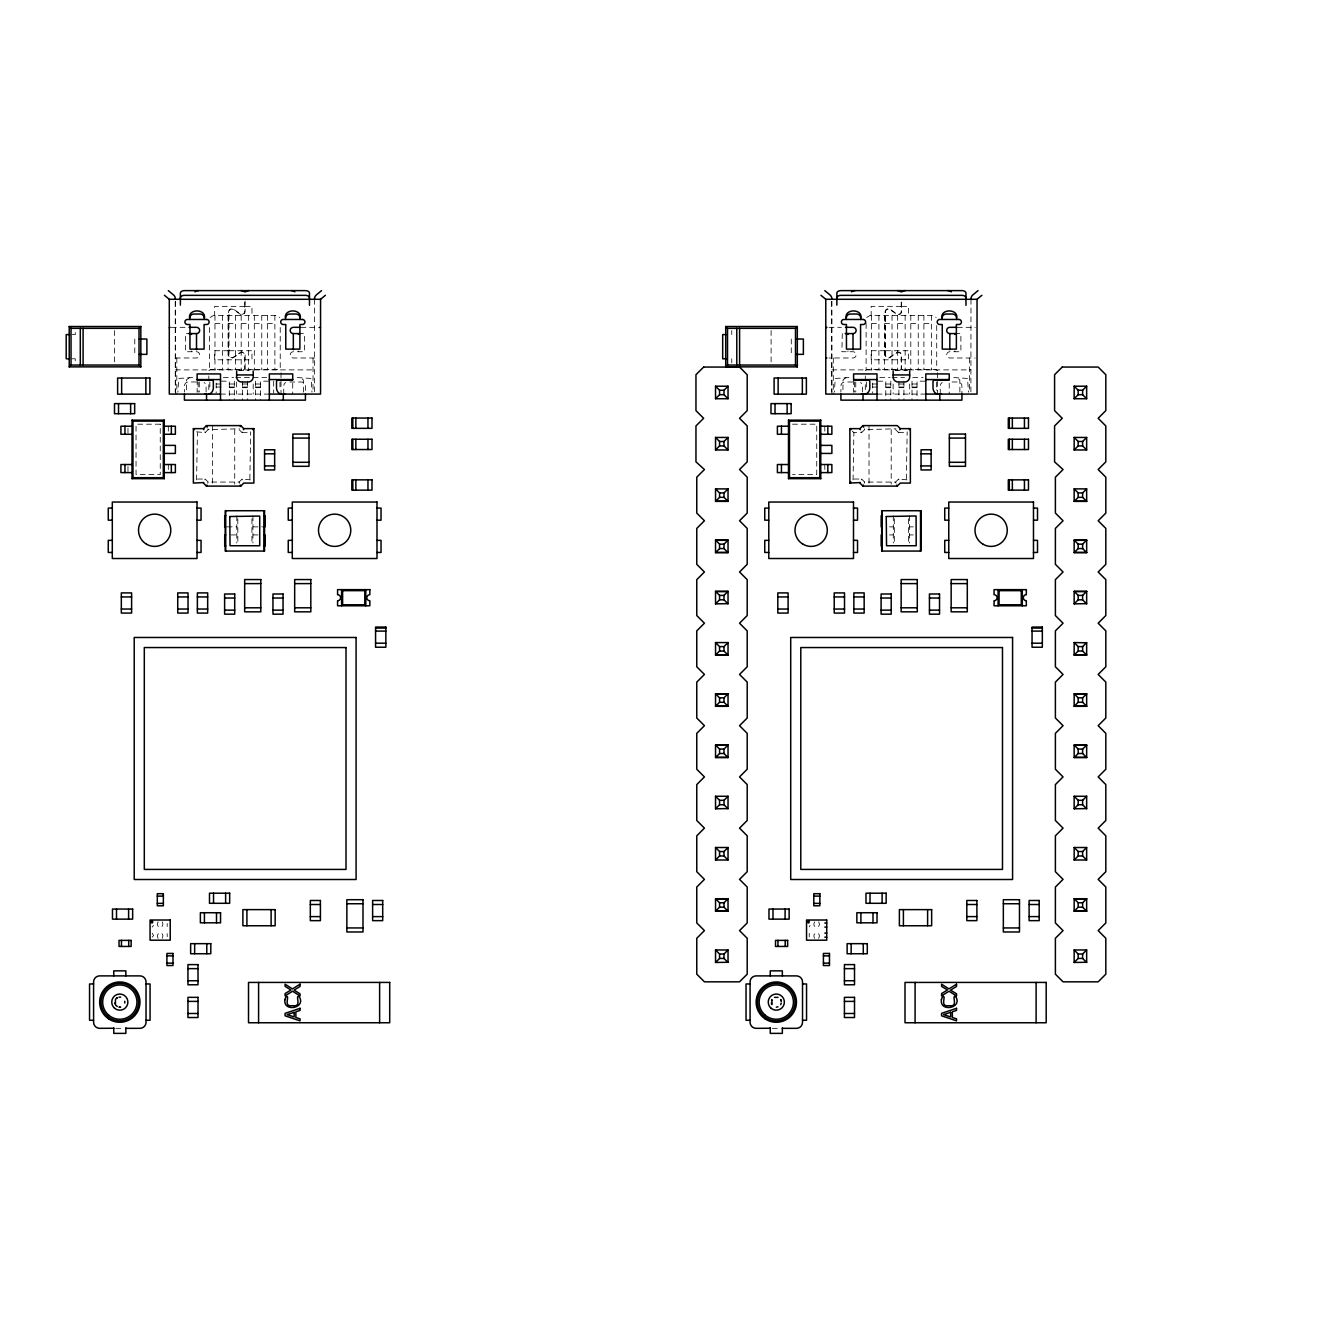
<?xml version="1.0" encoding="UTF-8"?>
<svg xmlns="http://www.w3.org/2000/svg" width="1324" height="1324" viewBox="0 0 1324 1324"><rect width="100%" height="100%" fill="white"/><g stroke="black" fill="none" stroke-linecap="round" stroke-linejoin="round"><path stroke-width="0.75" stroke-dasharray="5 3.75" d="M279.976 381.991L279.993 388.28A6.372 5.23 -90 0 0 280.473 390.481M303.411 392.169L303.312 379.806L300.366 377.555M936.449 381.991L936.465 388.28A6.372 5.23 -90 0 0 936.564 389.041M959.9 392.169L959.801 379.806L956.855 377.555M153.567 925.459L152.161 927.065M810.056 925.459L809.245 926.866M208.878 370.687L210.433 369.495L232.627 369.495M865.366 370.687L866.922 369.495L901.214 369.495L901.214 355.279A2.83 2.83 0 0 0 896.778 352.945L890.125 357.513A3.227 3.227 0 0 1 885.077 354.865L885.077 311.901A3.227 3.227 0 0 1 890.125 309.253L896.778 313.821A2.83 2.83 0 0 0 901.214 311.488L901.214 299.29M204.79 479.884L205.137 479.04L208.149 482.068L239.098 482.068L242.127 479.04L250.683 479.884M207.669 483.26L208.149 482.068M196.581 431.823L205.137 432.65L208.149 429.638L239.445 428.794M239.098 429.638L242.127 432.65L242.474 431.823M861.279 479.884L861.61 479.04L864.638 482.068L895.587 482.068L898.615 479.04L907.172 479.884M864.158 483.26L864.638 482.068M852.308 431.078L853.897 432.65L861.61 432.65L864.638 429.638L895.934 428.794M895.587 429.638L898.615 432.65L898.963 431.823M210.168 317.446L213.66 315.426L276.17 315.426L279.678 317.446M866.657 317.446L870.149 315.426L932.659 315.426L936.167 317.446M167.188 923.523L167.188 926.601M167.188 933.602L167.188 936.697M196.581 479.884L197.408 432.65M249.855 479.04L250.683 431.823M853.053 479.884L853.897 432.65M906.344 479.04L907.172 431.823M809.245 936.945L809.245 933.337M152.161 937.144L153.567 935.555L152.161 933.139M189.531 377.555L186.535 379.806L186.436 392.169M846.019 377.555L843.024 379.806L842.925 392.169M244.725 306.357L214.67 306.357L214.67 315.426M245.122 306.357L251.974 306.357L251.974 315.426M901.214 306.357L871.159 306.357L871.159 315.426M901.611 306.357L908.463 306.357L908.463 315.426M214.968 323.503L222.432 323.503M228.076 323.503L235.54 323.503M241.183 323.503L248.647 323.503M254.307 323.503L261.771 323.503M267.415 323.503L274.879 323.503M871.457 323.503L878.921 323.503M884.564 323.503L892.028 323.503M897.672 323.503L905.136 323.503M910.796 323.503L918.244 323.503M923.904 323.503L931.368 323.503M171.309 327.326L185.244 327.326M300.862 327.326L318.538 327.326M829.023 327.326L841.419 327.326M957.351 327.326L975.275 327.326M191.467 333.582L185.426 333.582L185.426 351.737L196.515 351.737A3.128 3.128 0 0 1 199.643 354.865A3.128 3.128 0 0 1 196.515 357.993L172.037 357.993M298.38 333.582L304.404 333.582L304.404 351.737L293.332 351.737A3.128 3.128 0 0 0 290.204 354.865A3.128 3.128 0 0 0 293.332 357.993L317.81 357.993M842.279 333.582L841.915 351.737L853.004 351.737A3.128 3.128 0 0 1 856.131 354.865A3.128 3.128 0 0 1 853.004 357.993L829.023 357.993M954.852 333.582L960.893 333.582L960.893 351.737L949.821 351.737A3.128 3.128 0 0 0 946.693 354.865A3.128 3.128 0 0 0 949.821 357.993L975.275 357.993M72.257 334.591L75.269 334.591L75.269 330.553M228.589 350.728L214.67 350.728L214.67 359.814L244.725 359.814M228.986 350.728L251.974 350.728L251.974 359.814L245.122 359.814M885.077 350.728L871.159 350.728L871.159 359.814L901.214 359.814M885.475 350.728L908.463 350.728L908.463 359.814L901.611 359.814M72.257 358.787L75.269 358.787L75.269 362.826M234.629 369.495L244.725 369.495L244.725 355.279A2.83 2.83 0 0 0 240.289 352.945L233.636 357.513A3.227 3.227 0 0 1 228.589 354.865L228.589 311.901A3.227 3.227 0 0 1 233.636 309.253L240.289 313.821A2.83 2.83 0 0 0 244.725 311.488L244.725 299.29M253.198 369.495L245.122 369.495L245.122 355.279A3.227 3.227 0 0 0 240.074 352.614L233.405 357.182A2.83 2.83 0 0 1 228.986 354.865L228.986 311.901A2.83 2.83 0 0 1 233.405 309.584L240.074 314.152A3.227 3.227 0 0 0 245.122 311.488L245.122 301.061M255.201 369.495L279.414 369.495L280.969 370.687M175.43 369.892L314.4 369.892M831.919 369.892L906.559 369.892M908.628 369.892L970.889 369.892M238.717 370.488L249.061 370.488M895.206 370.488L907.619 370.488M192.559 377.555L178.757 378.449L177.879 392.169M223.26 377.555L233.57 377.555M235.639 377.555L266.587 377.555M297.288 377.555L311.09 378.449L311.968 392.169M849.032 377.555L835.245 378.449L834.352 392.169M879.748 377.555L890.059 377.555M892.128 377.555L904.507 377.555M912.749 377.555L923.076 377.555M953.776 377.555L967.579 378.449L968.456 392.169M221.224 381.18L229.284 381.18L229.284 400.146M268.623 381.18L260.547 381.18L260.547 400.146M877.713 381.18L885.773 381.18L885.773 400.146M925.112 381.18L917.036 381.18L917.036 400.146M196.233 381.991L188.455 381.991A4.038 4.038 0 0 0 184.417 386.029L184.417 392.07M289.724 381.991L301.392 381.991A4.038 4.038 0 0 1 305.43 386.029L305.43 394.089M852.706 381.991L844.927 381.991A4.038 4.038 0 0 0 840.906 386.029L840.906 392.07M952.055 381.991L957.881 381.991A4.038 4.038 0 0 1 961.919 386.029L961.919 394.089M216.176 384.01L221.224 384.01M229.284 384.01L234.331 384.01M242.408 384.01L247.439 384.01M255.515 384.01L260.547 384.01M872.665 384.01L877.713 384.01M885.773 384.01L890.82 384.01M898.897 384.01L903.928 384.01M912.004 384.01L917.036 384.01M216.176 387.038L221.224 387.038M229.284 387.038L234.331 387.038M242.408 387.038L247.439 387.038M255.515 387.038L260.547 387.038M872.665 387.038L877.713 387.038M885.773 387.038L890.82 387.038M898.897 387.038L903.928 387.038M912.004 387.038L917.036 387.038M229.284 387.684L234.331 387.684M242.408 387.684L247.439 387.684M255.515 387.684L260.547 387.684M885.773 387.684L890.82 387.684M898.897 387.684L903.928 387.684M912.004 387.684L917.036 387.684M220.512 394.089L268.623 394.089M877.001 394.089L925.112 394.089M792.53 424.193L816.743 424.193L816.743 474.621L792.53 474.621M242.127 432.65L249.855 432.65M898.615 432.65L906.344 432.65M197.408 479.04L205.137 479.04M853.897 479.04L861.61 479.04M227.149 526.869L236.814 526.869M252.95 526.869L262.615 526.869M889.43 526.869L893.303 526.869M909.439 526.869L913.295 526.869M231.005 534.929L236.814 534.929M252.95 534.929L258.743 534.929M889.43 534.929L893.303 534.929M909.439 534.929L913.295 534.929M115.784 1028.334L123.844 1028.334M772.273 1028.334L780.332 1028.334M898.615 479.04L898.963 479.884M895.587 482.068L896.083 483.26M864.291 428.794L864.638 429.638M861.279 431.823L861.61 432.65M242.127 479.04L242.474 479.884M239.098 482.068L239.594 483.26M207.802 428.794L208.149 429.638M204.79 431.823L205.137 432.65M937.458 370.687L935.903 369.495L901.611 369.495L901.611 355.279A3.227 3.227 0 0 0 896.563 352.614L889.894 357.182A2.83 2.83 0 0 1 885.475 354.865L885.475 311.901A2.83 2.83 0 0 1 889.894 309.584L896.563 314.152A3.227 3.227 0 0 0 901.611 311.488L901.611 301.061M970.989 299.29L970.889 394.089M969.516 357.993L969.516 392.086M954.852 350.91L954.852 351.737M949.209 383.199L949.209 394.089M940.239 394.089L940.239 386.029A4.038 4.038 0 0 1 942.258 382.537M937.508 372.723L937.508 394.089M936.713 325.522L936.713 369.892M931.368 315.426L931.368 369.892M923.904 315.426L923.904 369.892M918.244 315.426L918.244 369.892M912.004 381.18L912.004 400.146M910.796 315.426L910.796 369.892M909.687 384.01L909.687 394.089M909.439 515.764L909.439 543.006M908.429 518.793L908.429 543.006M905.136 315.426L905.136 369.892M903.928 381.18L903.928 400.146M898.897 381.18L898.897 400.146M897.672 315.426L897.672 369.892M894.312 518.793L894.312 543.006M893.137 384.01L893.137 394.089M893.303 515.764L893.303 543.006M892.028 315.426L892.028 369.892M891.201 429.638L891.201 484.088M890.82 381.18L890.82 400.146M884.564 315.426L884.564 369.892M878.921 315.426L878.921 369.892M872.665 383.033L872.665 393.029M871.457 315.426L871.457 369.892M869.024 425.6L869.024 484.088M866.359 381.991L866.343 388.28A6.372 5.23 90 0 1 866.26 389.041M866.111 323.503L866.111 369.892M865.3 375.95L865.3 394.089M862.586 392.07L862.586 386.029A4.038 4.038 0 0 0 860.567 382.537M855.767 381.991L855.767 392.07M854.609 381.991L854.609 392.07M853.599 379.574L853.599 392.285M847.956 350.91L847.956 351.737M833.309 357.993L833.293 394.089M831.82 301.293L831.919 394.089M831.737 301.359L831.737 392.036M824.802 426.212L824.802 432.269M824.802 464.525L824.802 470.583M818.646 921.868C822.303 928.703 810.967 928.703 814.608 921.868M818.646 938.335C822.303 931.5 810.967 931.5 814.608 938.335M791.272 339.027L791.272 354.352M771.098 330.553L771.098 362.826M731.758 330.553L731.758 334.591M731.758 358.787L731.758 362.826M314.516 299.29L314.4 394.089M313.027 357.993L313.027 392.086M298.38 350.91L298.38 351.737M292.72 383.199L292.72 394.089M283.75 394.089L283.75 386.029A4.038 4.038 0 0 1 285.769 382.537M281.019 372.723L281.019 394.089M280.225 327.541L280.225 369.892M274.879 315.426L274.879 369.892M273.671 381.18L273.671 393.029M267.415 315.426L267.415 369.892M261.771 315.426L261.771 369.892M255.515 381.18L255.515 400.146M254.307 315.426L254.307 369.892M253.198 384.01L253.198 394.089M252.95 515.764L252.95 543.006M251.941 518.793L251.941 543.006M248.647 315.426L248.647 369.892M247.439 381.18L247.439 400.146M242.408 381.18L242.408 400.146M241.183 315.426L241.183 369.892M237.823 518.793L237.823 543.006M236.648 381.991L236.648 394.089M236.814 515.764L236.814 543.006M235.54 315.426L235.54 369.892M234.729 429.638L234.729 484.088M234.331 381.18L234.331 400.146M228.076 315.426L228.076 369.892M222.432 315.426L222.432 369.892M216.176 383.033L216.176 393.029M214.968 315.426L214.968 369.892M212.535 425.6L212.535 484.088M209.871 381.991L209.854 388.28A6.372 5.23 90 0 1 209.374 390.481M209.622 327.541L209.622 369.892M208.811 375.95L208.811 394.089M206.097 392.07L206.097 386.029A4.038 4.038 0 0 0 204.078 382.537M199.279 381.991L199.279 392.07M198.12 381.991L198.12 392.07M197.127 379.574L197.127 392.285M191.467 350.91L191.467 351.737M176.82 357.993L176.82 394.089M175.331 301.293L175.43 394.089M175.248 301.359L175.248 392.036M168.314 426.212L168.314 432.269M168.314 464.525L168.314 470.583M162.157 921.868C165.798 928.72 154.511 928.687 158.135 921.868M162.157 938.335C165.798 931.5 154.511 931.517 158.135 938.335M134.783 339.027L134.783 354.352M127.981 428.231L127.981 434.272M127.981 466.544L127.981 472.602M114.609 330.553L114.609 362.826M936.962 390.481A6.372 5.23 -90 0 1 936.73 389.769M160.254 424.193L136.041 424.193L136.041 474.621L160.254 474.621L160.254 424.193"/><path stroke-width="1.5" d="M121.328 609.04L121.328 592.904L131.606 592.904L131.606 613.078L121.328 613.078L121.328 609.04L131.606 609.04M177.73 609.04L177.73 592.904L188.025 592.904L188.025 613.078L177.73 613.078L177.73 609.04L188.025 609.04M180.378 298.694L180.378 305.149M197.375 609.04L197.375 592.904L207.669 592.904L207.669 596.942L207.669 613.078L197.375 613.078L197.375 609.04L207.669 609.04M777.817 609.04L777.817 592.904L788.094 592.904L788.094 596.942L788.094 613.078L777.817 613.078L777.817 609.04L788.094 609.04M834.219 609.04L834.219 592.904L844.513 592.904L844.513 596.942L844.513 613.078L834.219 613.078L834.219 609.04L844.513 609.04M836.867 298.694L836.867 305.149M853.864 609.04L853.864 592.904L864.158 592.904L864.158 596.942L864.158 613.078L853.864 613.078L853.864 609.04L864.158 609.04M125.863 1027.821L125.863 1033.382L113.765 1033.382L113.765 1027.722M782.352 1027.821L782.352 1033.382L770.254 1033.382L770.254 1027.722M169.29 327.756L170.134 327.326M825.779 327.756L826.921 327.326M124.77 1002.996L124.77 1001.242M771.561 1000.381L771.925 999.587L771.925 1004.635M781.259 1002.996L780.663 1004.635M203.466 483.078L206.478 486.107L240.769 486.107L243.798 483.078L253.877 483.078L253.877 428.628L243.798 428.628L240.769 425.6L206.478 425.6L203.466 428.628L193.37 428.628L193.37 483.078L203.681 482.548M206.478 486.107L206.908 485.064M240.339 426.642L240.769 425.6M243.368 429.671L243.798 428.628M859.938 483.078L862.967 486.107L897.258 486.107L900.287 483.078L910.366 483.078L910.366 428.628L900.287 428.628L897.258 425.6L862.967 425.6L859.938 428.628L849.859 428.628L849.859 483.078L860.17 482.548M862.967 486.107L863.397 485.064M899.857 429.671L900.287 428.628M115.436 999.587L115.436 1004.635M69.229 366.864L71.033 365.043L139.02 365.043L140.824 366.864L140.824 326.515L69.229 326.515L69.229 366.864L140.824 366.864M69.229 326.515L71.033 328.335L139.02 328.335L140.824 326.515M164.275 478.659L163.315 477.683L163.315 421.131L164.275 420.155L132.019 420.155L132.019 478.659L164.275 478.659L164.275 420.155M132.019 478.659L132.979 477.683L132.979 421.131L132.019 420.155M252.834 429.671L253.877 428.628M342.618 604.77L341.609 605.78L341.609 589.643L342.618 590.653L364.795 590.653L365.805 589.643L365.805 605.78L364.795 604.77L342.618 604.77L342.618 590.653M725.717 366.864L727.521 365.043L795.509 365.043L797.313 366.864L797.313 326.515L725.717 326.515L725.717 366.864L797.313 366.864M715.539 398.723L719.561 394.684L719.561 390.249L715.539 386.211L715.539 398.723L728.034 398.723L728.034 386.211L715.539 386.211M719.561 390.249L723.996 390.249L728.034 386.211M115.949 998.875L117.29 997.75L116.562 998.246M725.717 326.515L727.521 328.335L795.509 328.335L797.313 326.515M715.539 449.961L719.561 445.923L719.561 441.488L715.539 437.45L715.539 449.961L728.034 449.961L728.034 437.45L715.539 437.45M719.561 441.488L723.996 441.488L728.034 437.45M715.539 501.382L719.561 497.361L719.561 492.925L715.539 488.887L715.539 501.382L728.034 501.382L728.034 488.887L715.539 488.887M719.561 492.925L723.996 492.925L728.034 488.887M820.764 478.659L819.804 477.683L819.804 421.131L820.764 420.155L788.492 420.155L788.492 478.659L820.764 478.659L820.764 420.155M788.492 478.659L789.468 477.683L789.468 421.131L788.492 420.155M715.539 552.621L719.561 548.583L719.561 544.147L715.539 540.109L715.539 552.621L728.034 552.621L728.034 540.109L715.539 540.109M719.561 544.147L723.996 544.147L728.034 540.109M715.539 603.86L719.561 599.822L719.561 595.386L715.539 591.348L715.539 603.86L728.034 603.645M723.996 595.386L728.034 591.348L728.034 603.86L723.996 599.822L723.996 595.386L719.561 595.386M849.859 483.078L850.902 482.035M909.323 429.671L910.366 428.628M715.539 655.082L719.561 651.044L719.561 646.608L715.539 642.57L715.539 655.082L728.034 655.082L728.034 642.57L715.539 642.57M719.561 646.608L723.996 646.608L728.034 642.57M715.539 706.321L719.561 702.283L719.561 697.847L715.539 693.809L715.539 706.321L728.034 706.321L728.034 693.809L715.539 693.809M719.561 697.847L723.996 697.847L728.034 693.809M715.539 757.543L719.561 753.505L719.561 749.07L715.539 745.048L715.539 757.543L728.034 757.543L728.034 745.048L715.539 745.048M719.561 749.07L723.996 749.07L728.034 745.048M1074.161 398.723L1078.183 394.684L1078.183 390.249L1074.161 386.211L1074.161 398.723L1086.656 398.723L1086.656 386.211L1074.161 386.211M1078.183 390.249L1082.618 390.249L1086.656 386.211M1074.161 449.961L1078.183 445.923L1078.183 441.488L1074.161 437.45L1074.161 449.961L1086.656 449.961L1086.656 437.45L1074.161 437.45M1078.183 441.488L1082.618 441.488L1086.656 437.45M715.539 808.782L719.561 804.744L719.561 800.308L715.539 796.27L715.539 808.782L728.034 808.583M723.996 800.308L728.034 796.27L728.034 808.782L723.996 804.744L723.996 800.308L719.561 800.308M715.539 860.004L719.561 855.983L719.561 851.531L715.539 847.509L715.539 860.004L728.034 860.004L728.034 847.509L715.539 847.509M719.561 851.531L723.996 851.531L728.034 847.509M1074.161 501.382L1078.183 497.361L1078.183 492.925L1074.161 488.887L1074.161 501.382L1086.656 501.382L1086.656 488.887L1074.161 488.887M1078.183 492.925L1082.618 492.925L1086.656 488.887M999.09 604.77L998.081 605.78L998.081 589.643L999.09 590.653L1021.284 590.653L1022.294 589.643L1022.294 605.78L1021.284 604.77L999.09 604.77L999.09 590.653M715.539 911.243L719.561 907.205L719.561 902.769L715.539 898.731L715.539 911.243L728.034 911.243L728.034 898.731L715.539 898.731M719.561 902.769L723.996 902.769L728.034 898.731M1074.161 552.621L1078.183 548.583L1078.183 544.147L1074.161 540.109L1074.161 552.621L1086.656 552.621L1086.656 540.109L1074.161 540.109M1078.183 544.147L1082.618 544.147L1086.656 540.109M715.539 962.465L719.561 958.444L719.561 954.008L715.539 949.97L715.539 962.465L728.034 962.267M723.996 954.008L728.034 949.97L728.034 962.465L723.996 958.444L723.996 954.008L719.561 954.008M1074.161 603.86L1078.183 599.822L1078.183 595.386L1074.161 591.348L1074.161 603.86L1086.656 603.645M1082.618 595.386L1086.656 591.348L1086.656 603.86L1082.618 599.822L1082.618 595.386L1078.183 595.386M1074.161 655.082L1078.183 651.044L1078.183 646.608L1074.161 642.57L1074.161 655.082L1086.656 655.082L1086.656 642.57L1082.618 646.608L1078.183 646.608M1074.161 706.321L1078.183 702.283L1078.183 697.847L1074.161 693.809L1074.161 706.321L1086.656 706.321L1086.656 693.809L1074.161 693.809M1078.183 697.847L1082.618 697.847L1086.656 693.809M1074.161 757.543L1078.183 753.505L1078.183 749.07L1074.161 745.048L1074.161 757.543L1086.656 757.543L1086.656 745.048L1074.161 745.048M1078.183 749.07L1082.618 749.07L1086.656 745.048M1074.161 808.782L1078.183 804.744L1078.183 800.308L1074.161 796.27L1074.161 808.782L1086.656 808.583M1082.618 800.308L1086.656 796.27L1086.656 808.782L1082.618 804.744L1082.618 800.308L1078.183 800.308M1074.161 860.004L1078.183 855.983L1078.183 851.531L1074.161 847.509L1074.161 860.004L1086.656 860.004L1086.656 847.509L1074.161 847.509M1078.183 851.531L1082.618 851.531L1086.656 847.509M1074.161 911.243L1078.183 907.205L1078.183 902.769L1074.161 898.731L1074.161 911.243L1086.656 911.243L1086.656 898.731L1074.161 898.731M1078.183 902.769L1082.618 902.769L1086.656 898.731M1074.161 962.465L1078.183 958.444L1078.183 954.008L1074.161 949.97L1074.161 962.465L1086.656 962.267M1082.618 954.008L1086.656 949.97L1086.656 962.465L1082.618 958.444L1082.618 954.008L1078.183 954.008M321.533 290.618L316.618 294.706A5.147 5.147 0 0 0 314.516 299.29M164.441 295.285L169.29 299.29L320.557 299.29L325.406 295.285M978.022 290.618L973.107 294.706A5.147 5.147 0 0 0 970.989 299.29M820.93 295.285L825.779 299.29L977.046 299.29L981.895 295.285M774.573 997.369L778.016 997.369M778.016 1006.852L776.294 1007.167M118.928 997.138L120.683 997.138M119.805 1007.167L118.928 1007.084L120.683 1007.084M188.984 327.326L196.515 327.326A3.128 3.128 0 0 1 199.643 330.454A3.128 3.128 0 0 1 196.515 333.582L196.515 349.718M300.167 327.326L293.332 327.326A3.128 3.128 0 0 0 290.204 330.454A3.128 3.128 0 0 0 293.332 333.582L293.332 349.718M319.713 327.326L320.557 327.756M845.473 327.326L853.004 327.326A3.128 3.128 0 0 1 856.131 330.454A3.128 3.128 0 0 1 853.004 333.582L853.004 349.718M956.656 327.326L949.821 327.326A3.128 3.128 0 0 0 946.693 330.454A3.128 3.128 0 0 0 949.821 333.582L949.821 349.718M188.67 333.582L196.515 333.582M293.332 333.582L300.085 333.582M845.159 333.582L853.004 333.582M949.821 333.582L956.573 333.582M69.543 334.591L66.2 334.591L66.2 358.787L69.543 358.787M726.148 334.591L722.689 334.591L722.689 358.787L726.148 358.787M139.301 339.027L146.881 339.027L146.881 354.352L139.318 354.352M795.79 339.027L803.37 339.027L803.37 354.352L795.807 354.352M826.921 357.993L825.862 357.91M236.648 374.94L253.198 374.94M893.137 374.94L909.687 374.94M197.127 379.574L220.512 379.574M269.335 379.574L292.72 379.574M853.599 379.574L877.001 379.574M925.824 379.574L949.209 379.574M220.512 394.089L169.29 394.089L169.29 299.29M269.335 394.089L320.557 394.089L320.557 299.29M877.001 394.089L825.779 394.089L825.779 299.29M925.824 394.089L977.046 394.089L977.046 299.29M719.561 394.684L723.996 394.684L728.034 398.723M1078.183 394.684L1082.618 394.684L1086.656 398.723M132.979 421.131L163.315 421.131M789.468 421.131L819.804 421.131M132.019 426.212L120.914 426.212L120.914 434.272L132.019 434.272M164.275 426.212L175.38 426.212L175.38 434.272L164.275 434.272M788.492 426.212L777.403 426.212L777.403 434.272L788.492 434.272M820.764 426.212L831.869 426.212L831.869 434.272L820.764 434.272M292.869 438.078L309.005 438.078M949.358 438.078L965.494 438.078M164.275 445.377L175.38 445.377L175.38 453.437L164.275 453.437M820.764 445.377L831.869 445.377L831.869 453.437L820.764 453.437M719.561 445.923L723.996 445.923L728.034 449.961M1078.183 445.923L1082.618 445.923L1086.656 449.961M264.568 453.818L274.647 453.818M921.057 453.818L931.136 453.818M292.869 462.291L309.005 462.291M949.358 462.291L965.494 462.291M132.019 464.525L120.914 464.525L120.914 472.602L132.019 472.602M164.275 464.525L175.38 464.525L175.38 472.602L164.275 472.602M788.492 464.525L777.403 464.525L777.403 472.602L788.492 472.602M820.764 464.525L831.869 464.525L831.869 472.602L820.764 472.602M264.568 465.916L274.647 465.916M921.057 465.916L931.136 465.916M132.979 477.683L163.315 477.683M789.468 477.683L819.804 477.683M719.561 497.361L723.996 497.361L728.034 501.382M1078.183 497.361L1082.618 497.361L1086.656 501.382M715.936 501.184L728.034 501.184M1074.558 501.184L1086.656 501.184M112.308 508.085L108.27 508.085L108.27 520.183L112.308 520.183M197.011 508.085L201.049 508.085L201.049 520.183L197.011 520.183M292.29 508.085L288.251 508.085L288.251 520.183L292.29 520.183M376.992 508.085L381.031 508.085L381.031 520.183L376.992 520.183M768.781 508.085L764.759 508.085L764.759 520.183L768.781 520.183M853.5 508.085L857.538 508.085L857.538 520.183L853.5 520.183M948.762 508.085L944.74 508.085L944.74 520.183L948.762 520.183M1033.481 508.085L1037.519 508.085L1037.519 520.183L1033.481 520.183M225.725 515.764L224.716 515.764L224.716 526.869L225.725 526.869M264.171 515.764L265.048 515.764L265.048 526.869L264.171 526.869M882.198 515.764L881.205 515.764L881.205 526.869L882.198 526.869M920.792 515.764L920.792 526.869M225.725 534.929L224.716 534.929L224.716 546.018L225.725 546.018M264.171 534.929L265.048 534.929L265.048 546.018L264.171 546.018M882.198 534.929L881.205 534.929L881.205 546.018L882.198 546.018M920.792 534.929L920.792 546.018M112.308 540.357L108.27 540.357L108.27 552.456L112.308 552.456M197.011 540.357L201.049 540.357L201.049 552.456L197.011 552.456M292.29 540.357L288.251 540.357L288.251 552.456L292.29 552.456M376.992 540.357L381.031 540.357L381.031 552.456L376.992 552.456M715.936 540.324L728.034 540.324M768.781 540.357L764.759 540.357L764.759 552.456L768.781 552.456M853.5 540.357L857.538 540.357L857.538 552.456L853.5 552.456M948.762 540.357L944.74 540.357L944.74 552.456L948.762 552.456M1033.481 540.357L1037.519 540.357L1037.519 552.456L1033.481 552.456M1074.558 540.324L1086.656 540.324M719.561 548.583L723.996 548.583L728.034 552.621M1078.183 548.583L1082.618 548.583L1086.656 552.621M715.936 552.422L728.034 552.422M1074.558 552.422L1086.656 552.422M244.659 583.603L260.795 583.603M294.673 583.603L310.809 583.603M901.148 583.603L917.284 583.603M951.162 583.603L967.298 583.603M715.539 591.348L728.034 591.348M1074.161 591.348L1086.656 591.348M715.936 591.547L728.034 591.547M1074.558 591.547L1086.656 591.547M121.328 596.942L131.606 596.942M177.73 596.942L188.025 596.942M197.375 596.942L207.669 596.942M777.817 596.942L788.094 596.942M834.219 596.942L844.513 596.942M853.864 596.942L864.158 596.942M224.617 598.034L234.712 598.034M272.959 598.034L283.038 598.034M881.105 598.034L891.201 598.034M929.448 598.034L939.527 598.034M719.561 599.822L723.996 599.822M1078.183 599.822L1082.618 599.822M244.659 607.799L260.795 607.799M294.673 607.799L310.809 607.799M901.148 607.799L917.284 607.799M951.162 607.799L967.298 607.799M224.617 610.132L234.712 610.132M272.959 610.132L283.038 610.132M881.105 610.132L891.201 610.132M929.448 610.132L939.527 610.132M375.569 628.072L385.847 628.072M1032.058 628.072L1042.336 628.072M375.569 631.101L385.847 631.101M1032.058 631.101L1042.336 631.101M1074.161 642.57L1086.656 642.785M375.569 643.199L385.847 643.199M1032.058 643.199L1042.336 643.199M719.561 651.044L723.996 651.044L728.034 655.082M1078.183 651.044L1082.618 651.044L1086.656 655.082M715.936 654.884L728.034 654.884M1074.558 654.884L1086.656 654.884M715.936 694.008L728.034 694.008M1074.558 694.008L1086.656 694.008M719.561 702.283L723.996 702.283L728.034 706.321M1078.183 702.283L1082.618 702.283L1086.656 706.321M715.936 706.106L728.034 706.106M1074.558 706.106L1086.656 706.106M715.936 745.247L728.034 745.247M1074.558 745.247L1086.656 745.247M719.561 753.505L723.996 753.505L728.034 757.543M1078.183 753.505L1082.618 753.505L1086.656 757.543M715.936 757.345L728.034 757.345M1074.558 757.345L1086.656 757.345M715.539 796.27L728.034 796.27M1074.161 796.27L1086.656 796.27M719.561 804.744L723.996 804.744M1078.183 804.744L1082.618 804.744M719.561 855.983L723.996 855.983L728.034 860.004M1078.183 855.983L1082.618 855.983L1086.656 860.004M157.308 896.116L163.365 896.116M813.797 896.116L819.854 896.116M715.936 898.93L728.034 898.93M1074.558 898.93L1086.656 898.93M157.308 903.382L163.365 903.382M813.797 903.382L819.854 903.382M346.855 903.746L362.991 903.746M1003.344 903.746L1019.48 903.746M310.329 904.507L320.408 904.507M372.623 904.507L382.702 904.507M966.818 904.507L976.897 904.507M1029.112 904.507L1039.191 904.507M719.561 907.205L723.996 907.205L728.034 911.243M1078.183 907.205L1082.618 907.205L1086.656 911.243M715.936 911.044L728.034 911.044M1074.558 911.044L1086.656 911.044M310.329 916.605L320.408 916.605M372.623 916.605L382.702 916.605M966.818 916.605L976.897 916.605M1029.112 916.605L1039.191 916.605M824.819 923.043L826.722 923.043M824.819 927.081L826.722 927.081M346.855 927.942L362.991 927.942M1003.344 927.942L1019.48 927.942M824.819 933.122L826.722 933.122M824.819 937.16L826.722 937.16M715.539 949.97L728.034 949.97M1074.161 949.97L1086.656 949.97M166.923 955.862L172.981 955.862M823.412 955.862L829.469 955.862M719.561 958.444L723.996 958.444M1078.183 958.444L1082.618 958.444M166.923 963.127L172.981 963.127M823.412 963.127L829.469 963.127M187.942 968.638L198.021 968.638M844.414 968.638L854.51 968.638M187.942 980.736L198.021 980.736M844.414 980.736L854.51 980.736M93.59 983.964L89.552 983.964L89.552 1020.274L93.59 1020.274M146.037 983.964L150.059 983.964L150.059 1020.258L146.037 1020.258M750.079 983.964L746.041 983.964L746.041 1020.274L750.079 1020.274M802.526 983.964L806.548 983.964L806.548 1020.258L802.526 1020.258M187.942 1001.391L198.021 1001.391M844.414 1001.391L854.51 1001.391M187.942 1013.489L198.021 1013.489M844.414 1013.489L854.51 1013.489M125.863 1028.334L139.98 1028.334A6.057 6.057 0 0 0 146.037 1022.277L146.037 981.945A6.057 6.057 0 0 0 139.98 975.887L99.631 975.887A6.057 6.057 0 0 0 93.59 981.945L93.59 1022.294A6.057 6.057 0 0 0 99.648 1028.334L113.765 1028.251M782.352 1028.334L796.469 1028.334A6.057 6.057 0 0 0 802.526 1022.277L802.526 981.945A6.057 6.057 0 0 0 796.469 975.887L756.12 975.887A6.057 6.057 0 0 0 750.079 981.945L750.079 1022.294A6.057 6.057 0 0 0 756.136 1028.334L770.254 1028.251M117.29 1006.488L115.949 1005.363M824.802 290.618L829.701 294.706A5.147 5.147 0 0 1 831.82 299.29M168.314 290.618L173.229 294.706A5.147 5.147 0 0 1 175.331 299.29M849.859 428.628L850.902 429.671M193.37 428.628L194.413 429.671M896.828 485.064L897.258 486.107M862.967 425.6L863.612 427.139M859.938 428.628L860.385 429.671M240.339 485.064L240.769 486.107M206.478 425.6L207.123 427.139M203.466 428.628L203.896 429.671M771.329 1002.996L771.561 1003.84M114.84 1002.996L115.072 1003.84M1082.618 390.249L1082.618 394.684M1082.618 441.488L1082.618 445.923M1082.618 492.925L1082.618 497.361M1082.618 544.147L1082.618 548.583M1082.618 646.608L1082.618 651.044M1082.618 697.847L1082.618 702.283M1082.618 749.07L1082.618 753.505M1082.618 851.531L1082.618 855.983M1082.618 902.769L1082.618 907.205M1036.113 982.425L1036.113 1022.757M1024.445 418.053L1024.445 428.347M1024.445 439.254L1024.445 449.531M1024.445 479.851L1024.445 490.128M1021.284 590.653L1021.284 604.77M1012.347 418.053L1012.347 428.347M1012.347 439.254L1012.347 449.531M1012.347 479.851L1012.347 490.128M1009.318 418.053L1009.318 428.347M1009.318 439.254L1009.318 449.531M1009.318 479.851L1009.318 490.128M965.957 305.348L965.957 293.134A4.038 2.516 0 0 0 961.919 290.618L840.906 290.618A4.038 2.516 0 0 0 836.867 293.134L836.867 299.29M961.919 394.089L961.919 400.146L840.906 400.146L840.906 394.089M956.375 319.465C960.297 308.095 938.319 308.095 942.258 319.465M954.852 333.582L954.852 334.426M939.792 394.089L939.792 400.146M927.611 909.621L927.611 925.757M925.824 400.146L925.824 373.931L949.209 373.931L949.209 379.971L934.645 379.971A2.019 1.655 90 0 0 932.99 381.991L933.006 388.28A6.372 5.23 90 0 0 937.938 394.089M920.528 510.733L920.528 551.065M915.083 982.425L915.083 1022.757M909.687 370.902L909.687 376.943A5.048 5.048 0 0 1 904.64 381.991L898.185 381.991A5.048 5.048 0 0 1 893.137 376.943L893.137 370.902M903.398 909.621L903.398 925.757M882.198 510.733L882.198 551.065M882.115 893.204L882.115 903.299M877.001 400.146L877.001 373.931L853.599 373.931L853.599 379.971L868.18 379.971A2.019 1.655 -90 0 1 869.835 381.991L869.818 388.28A6.372 5.23 90 0 1 864.87 394.089M872.996 912.732L872.996 922.811M870.017 893.204L870.017 903.299M863.033 394.089L863.033 400.146M863.265 943.664L863.265 953.743M860.898 912.732L860.898 922.811M860.567 319.465C864.489 308.095 842.527 308.095 846.45 319.465M851.15 943.664L851.15 953.743M847.956 333.582L847.956 334.426M827.831 426.212L827.831 434.272M827.831 464.525L827.831 472.602M802.344 378.019L802.344 394.155M795.509 328.335L795.509 365.043M787.118 403.605L787.118 413.7M785.198 940.388L785.198 946.445M785.099 909.058L785.099 919.137M782.352 975.887L782.352 970.856L770.237 970.856L770.254 975.887M781.441 426.212L781.441 434.272M781.441 464.525L781.441 472.602M778.131 378.019L778.131 394.155M777.949 940.388L777.949 946.445M775.02 403.605L775.02 413.7M773.001 909.058L773.001 919.137M739.586 328.335L739.586 365.043M736.789 328.335L736.789 365.043M727.521 328.335L727.521 365.043M723.996 390.249L723.996 394.684M723.996 441.488L723.996 445.923M723.996 492.925L723.996 497.361M723.996 544.147L723.996 548.583M723.996 646.608L723.996 651.044M723.996 697.847L723.996 702.283M723.996 749.07L723.996 753.505M723.996 851.531L723.996 855.983M723.996 902.769L723.996 907.205M379.624 982.425L379.624 1022.757M367.956 418.053L367.956 428.347M367.956 439.254L367.956 449.531M367.956 479.851L367.956 490.128M364.795 590.653L364.795 604.77M355.858 418.053L355.858 428.347M355.858 439.254L355.858 449.531M355.858 479.851L355.858 490.128M352.829 418.053L352.829 428.347M352.829 439.254L352.829 449.531M352.829 479.851L352.829 490.128M309.468 305.348L309.468 293.134A4.038 2.516 0 0 0 305.43 290.618L184.417 290.618A4.038 2.516 0 0 0 180.378 293.134L180.378 299.29M305.43 394.089L305.43 400.146L184.417 400.146L184.417 394.089M299.886 319.465C303.808 308.095 281.847 308.095 285.769 319.465M298.38 333.582L298.38 334.426M283.303 394.089L283.303 400.146M271.122 909.621L271.122 925.757M269.335 400.146L269.335 373.931L292.72 373.931L292.72 379.971L278.156 379.971A2.019 1.655 90 0 0 276.501 381.991L276.517 388.28A6.372 5.23 90 0 0 281.449 394.089M264.039 510.733L264.039 551.065M258.594 982.425L258.594 1022.757M253.198 370.902L253.198 376.943A5.048 5.048 0 0 1 248.151 381.991L241.696 381.991A5.048 5.048 0 0 1 236.648 376.943L236.648 370.902M246.909 909.621L246.909 925.757M225.725 510.733L225.725 551.065M225.626 893.204L225.626 903.299M220.512 400.146L220.512 373.931L197.127 373.931L197.127 379.971L211.691 379.971A2.019 1.655 -90 0 1 213.346 381.991L213.33 388.28A6.372 5.23 90 0 1 208.398 394.089M216.507 912.732L216.507 922.811M213.528 893.204L213.528 903.299M206.544 394.089L206.544 400.146M206.776 943.664L206.776 953.743M204.409 912.732L204.409 922.811M204.078 319.465C208 308.095 186.039 308.095 189.961 319.465M194.661 943.664L194.661 953.743M191.467 333.582L191.467 334.426M171.342 426.212L171.342 434.272M171.342 464.525L171.342 472.602M145.855 378.019L145.855 394.155M139.02 328.335L139.02 365.043M130.629 403.605L130.629 413.7M128.709 940.388L128.709 946.445M128.61 909.058L128.61 919.137M125.863 975.887L125.863 970.856L113.765 970.856L113.765 975.887M124.953 426.212L124.953 434.272M124.953 464.525L124.953 472.602M121.642 378.019L121.642 394.155M121.46 940.388L121.46 946.445M118.531 403.605L118.531 413.7M116.512 909.058L116.512 919.137M83.098 328.335L83.098 365.043M80.301 328.335L80.301 365.043M71.033 328.335L71.033 365.043M309.468 297.867A4.038 2.516 0 0 0 305.43 295.351L184.417 295.351A4.038 2.516 0 0 0 180.378 297.867M204.078 317.512A4.038 3.492 0 0 0 200.04 314.02L193.999 314.02A4.038 3.492 0 0 0 189.961 317.512M206.147 393.84A6.372 5.23 90 0 1 204.922 394.089M240.885 290.618A4.038 2.516 0 0 1 244.377 291.876M195.042 291.876A4.038 2.516 0 0 1 198.534 290.618M284.925 394.089A6.372 5.23 -90 0 1 283.7 393.84M245.47 291.876A4.038 2.516 0 0 1 248.962 290.618M291.313 290.618A4.038 2.516 0 0 1 294.805 291.876M299.886 317.512A4.038 3.492 0 0 0 295.848 314.02L289.807 314.02A4.038 3.492 0 0 0 285.769 317.512M965.957 297.867A4.038 2.516 0 0 0 961.919 295.351L840.906 295.351A4.038 2.516 0 0 0 836.867 297.867M860.567 317.512A4.038 3.492 0 0 0 856.529 314.02L850.488 314.02A4.038 3.492 0 0 0 846.45 317.512M862.636 393.84A6.372 5.23 90 0 1 861.411 394.089M897.374 290.618A4.038 2.516 0 0 1 900.866 291.876M851.531 291.876A4.038 2.516 0 0 1 855.023 290.618M941.414 394.089A6.372 5.23 -90 0 1 940.189 393.84M901.942 291.876A4.038 2.516 0 0 1 905.451 290.618M947.802 290.618A4.038 2.516 0 0 1 951.294 291.876M956.375 317.512A4.038 3.492 0 0 0 952.337 314.02L946.296 314.02A4.038 3.492 0 0 0 942.258 317.512M229.764 516.641L230.045 545.736L259.719 545.736L259.719 516.062L229.78 516.509M886.253 516.641L886.534 545.736L916.191 545.736L916.092 515.979L886.269 516.509M284.925 999.62C282.939 1012.761 306.92 1008.061 299.042 996.409C294.507 995.168 302.766 1007.365 292.587 1005.677C282.31 1007.382 290.635 995.151 286.083 996.409L284.925 999.62M941.414 999.62C939.428 1012.761 963.409 1008.061 955.514 996.409C950.98 995.168 959.255 1007.365 949.076 1005.677C938.799 1007.382 947.123 995.151 942.572 996.409L941.414 999.62M151.101 921.769C152.343 925.625 154.097 919.055 151.101 921.769M807.59 921.769C808.832 925.625 810.586 919.055 807.59 921.769M703.64 367.062L695.961 374.725L695.961 410.622L703.64 418.285L695.961 425.947L695.961 461.861L704.434 469.524L696.772 477.186L696.772 513.083L704.434 520.746L696.772 528.408L696.772 564.322L704.434 571.985L696.772 579.647L696.772 615.544L704.434 623.207L696.772 630.886L696.772 666.783L704.434 674.446L696.772 682.108L696.772 718.005L704.434 725.684L696.772 733.347L696.772 769.244L704.434 776.907L696.772 784.569L696.772 820.483L704.434 828.145L696.772 835.808L696.772 871.705L704.434 879.368L696.772 887.03L696.772 922.944L704.434 930.606L696.772 938.269L696.772 974.166L704.434 981.829L739.537 981.829L747.199 974.166L747.199 938.269L739.537 930.606L747.199 922.944L747.199 887.03L739.537 879.368L747.199 871.705L747.199 835.808L739.537 828.145L747.199 820.483L747.199 784.569L739.537 776.907L747.199 769.244L747.199 733.347L739.537 725.684L747.199 718.005L747.199 682.108L739.537 674.446L747.199 666.783L747.199 630.886L739.537 623.207L747.199 615.544L747.199 579.647L739.537 571.985L747.199 564.322L747.199 528.408L739.537 520.746L747.199 513.083L747.199 477.186L739.537 469.524L747.199 461.861L747.199 425.947L739.537 418.285L747.199 410.622L747.199 374.725L739.537 367.062L703.64 367.062M1062.245 367.062L1054.583 374.725L1054.583 410.622L1062.245 418.285L1054.583 425.947L1054.583 461.861L1063.056 469.524L1055.394 477.186L1055.394 513.083L1063.056 520.746L1055.394 528.408L1055.394 564.322L1063.056 571.985L1055.394 579.647L1055.394 615.544L1063.056 623.207L1055.394 630.886L1055.394 666.783L1063.056 674.446L1055.394 682.108L1055.394 718.005L1063.056 725.684L1055.394 733.347L1055.394 769.244L1063.056 776.907L1055.394 784.569L1055.394 820.483L1063.056 828.145L1055.394 835.808L1055.394 871.705L1063.056 879.368L1055.394 887.03L1055.394 922.944L1063.056 930.606L1055.394 938.269L1055.394 974.166L1063.056 981.829L1098.159 981.829L1105.821 974.166L1105.821 938.269L1098.159 930.606L1105.821 922.944L1105.821 887.03L1098.159 879.368L1105.821 871.705L1105.821 835.808L1098.159 828.145L1105.821 820.483L1105.821 784.569L1098.159 776.907L1105.821 769.244L1105.821 733.347L1098.159 725.684L1105.821 718.005L1105.821 682.108L1098.159 674.446L1105.821 666.783L1105.821 630.886L1098.159 623.207L1105.821 615.544L1105.821 579.647L1098.159 571.985L1105.821 564.322L1105.821 528.408L1098.159 520.746L1105.821 513.083L1105.821 477.186L1098.159 469.524L1105.821 461.861L1105.821 425.947L1098.159 418.285L1105.821 410.622L1105.821 374.725L1098.159 367.062L1062.245 367.062M300.052 984.195L292.472 988.896L285.09 984.212L285.09 986.363L290.966 989.988L285.09 993.563L285.09 995.847L292.571 991.229L300.052 995.979L300.052 993.827L294.06 990.12L300.052 986.479L300.052 984.195M956.54 984.195L948.944 988.896L941.579 984.212L941.579 986.363L947.454 989.988L941.579 993.563L941.579 995.847L949.043 991.229L956.54 995.979L956.54 993.827L950.549 990.12L956.54 986.479L956.54 984.195M300.052 1008.309L285.09 1013.356L285.09 1015.806L300.052 1020.854L300.052 1018.851L295.864 1017.494L295.864 1011.768L300.052 1010.411L300.052 1008.309M956.54 1008.309L941.579 1013.356L941.579 1015.806L956.54 1020.854L956.54 1018.851L952.353 1017.494L952.353 1011.768L956.54 1010.411L956.54 1008.309M294.176 1012.33L287.126 1014.631L294.176 1016.931L294.176 1012.33M950.665 1012.33L943.598 1014.631L950.665 1016.931L950.665 1012.33M206.594 319.465L187.445 319.465A2.516 2.516 0 0 0 184.913 321.98A2.516 2.516 0 0 0 187.445 324.512L189.961 324.512L189.961 349.122L204.078 349.122L204.078 324.512L206.594 324.512A2.516 2.516 0 0 0 209.126 321.98A2.516 2.516 0 0 0 206.594 319.465M302.402 319.465L283.253 319.465A2.516 2.516 0 0 0 280.721 321.98A2.516 2.516 0 0 0 283.253 324.512L285.769 324.512L285.769 349.122L299.886 349.122L299.886 324.512L302.402 324.512A2.516 2.516 0 0 0 304.934 321.98A2.516 2.516 0 0 0 302.402 319.465M863.082 319.465L843.918 319.465A2.516 2.516 0 0 0 841.402 321.98A2.516 2.516 0 0 0 843.918 324.512L846.45 324.512L846.45 349.122L860.567 349.122L860.567 324.512L863.082 324.512A2.516 2.516 0 0 0 865.615 321.98A2.516 2.516 0 0 0 863.082 319.465M958.89 319.465L939.726 319.465A2.516 2.516 0 0 0 937.21 321.98A2.516 2.516 0 0 0 939.726 324.512L942.258 324.512L942.258 349.122L956.375 349.122L956.375 324.512L958.89 324.512A2.516 2.516 0 0 0 961.423 321.98A2.516 2.516 0 0 0 958.89 319.465M149.893 378.019L117.621 378.019L117.621 394.155L149.893 394.155L149.893 378.019M806.382 378.019L774.11 378.019L774.11 394.155L806.382 394.155L806.382 378.019M134.667 403.605L114.493 403.605L114.493 413.7L134.667 413.7L134.667 403.605M791.156 403.605L770.982 403.605L770.982 413.7L791.156 413.7L791.156 403.605M371.994 418.053L351.82 418.053L351.82 428.347L371.994 428.347L371.994 418.053M1028.483 418.053L1008.309 418.053L1008.309 428.347L1028.483 428.347L1028.483 418.053M309.005 434.057L292.869 434.057L292.869 466.313L309.005 466.313L309.005 434.057M965.494 434.057L949.358 434.057L949.358 466.313L965.494 466.313L965.494 434.057M371.994 439.254L351.82 439.254L351.82 449.531L371.994 449.531L371.994 439.254M1028.483 439.254L1008.309 439.254L1008.309 449.531L1028.483 449.531L1028.483 439.254M274.647 449.779L264.568 449.779L264.568 469.954L274.647 469.954L274.647 449.779M931.136 449.779L921.057 449.779L921.057 469.954L931.136 469.954L931.136 449.779M371.994 479.851L351.82 479.851L351.82 490.128L371.994 490.128L371.994 479.851M1028.483 479.851L1008.309 479.851L1008.309 490.128L1028.483 490.128L1028.483 479.851M197.011 502.044L112.308 502.044L112.308 558.513L197.011 558.513L197.011 502.044M376.992 502.044L292.29 502.044L292.29 558.513L376.992 558.513L376.992 502.044M853.5 502.044L768.781 502.044L768.781 558.513L853.5 558.513L853.5 502.044M1033.481 502.044L948.762 502.044L948.762 558.513L1033.481 558.513L1033.481 502.044M264.552 510.733L225.212 510.733L225.212 551.065L264.552 551.065L264.552 510.733M921.041 510.733L881.701 510.733L881.701 551.065L921.041 551.065L921.041 510.733M260.795 579.564L244.659 579.564L244.659 611.837L260.795 611.837L260.795 579.564M310.809 579.564L294.673 579.564L294.673 611.837L310.809 611.837L310.809 579.564M917.284 579.564L901.148 579.564L901.148 611.837L917.284 611.837L917.284 579.564M967.298 579.564L951.162 579.564L951.162 611.837L967.298 611.837L967.298 579.564M369.843 589.643L337.57 589.643L337.57 594.691A3.029 3.029 0 0 1 340.599 597.72A3.029 3.029 0 0 1 337.57 600.732L337.57 605.78L369.843 605.78L369.843 600.732A3.029 3.029 0 0 1 366.814 597.72A3.029 3.029 0 0 1 369.843 594.691L369.843 589.643M1026.332 589.643L994.059 589.643L994.059 594.691A3.029 3.029 0 0 1 997.088 597.72A3.029 3.029 0 0 1 994.059 600.732L994.059 605.78L1026.332 605.78L1026.332 600.732A3.029 3.029 0 0 1 1023.303 597.72A3.029 3.029 0 0 1 1026.332 594.691L1026.332 589.643M234.712 593.996L224.617 593.996L224.617 614.171L234.712 614.171L234.712 593.996M283.038 593.996L272.959 593.996L272.959 614.171L283.038 614.171L283.038 593.996M891.201 593.996L881.105 593.996L881.105 614.171L891.201 614.171L891.201 593.996M939.527 593.996L929.448 593.996L929.448 614.171L939.527 614.171L939.527 593.996M385.847 627.063L375.569 627.063L375.569 647.237L385.847 647.237L385.847 627.063M1042.336 627.063L1032.058 627.063L1032.058 647.237L1042.336 647.237L1042.336 627.063M356.09 637.473L134.22 637.473L134.22 879.5L356.09 879.5L356.09 637.473M1012.579 637.473L790.709 637.473L790.709 879.5L1012.579 879.5L1012.579 637.473M346.011 647.552L144.299 647.552L144.299 869.421L346.011 869.421L346.011 647.552M1002.483 647.552L800.788 647.552L800.788 869.421L1002.483 869.421L1002.483 647.552M229.664 893.204L209.49 893.204L209.49 903.299L229.664 903.299L229.664 893.204M886.153 893.204L865.979 893.204L865.979 903.299L886.153 903.299L886.153 893.204M163.365 893.7L157.308 893.7L157.308 905.798L163.365 905.798L163.365 893.7M819.854 893.7L813.797 893.7L813.797 905.798L819.854 905.798L819.854 893.7M362.991 899.708L346.855 899.708L346.855 931.98L362.991 931.98L362.991 899.708M1019.48 899.708L1003.344 899.708L1003.344 931.98L1019.48 931.98L1019.48 899.708M320.408 900.486L310.329 900.486L310.329 920.643L320.408 920.643L320.408 900.486M382.702 900.486L372.623 900.486L372.623 920.643L382.702 920.643L382.702 900.486M976.897 900.486L966.818 900.486L966.818 920.643L976.897 920.643L976.897 900.486M1039.191 900.486L1029.112 900.486L1029.112 920.643L1039.191 920.643L1039.191 900.486M132.648 909.058L112.474 909.058L112.474 919.137L132.648 919.137L132.648 909.058M789.137 909.058L768.963 909.058L768.963 919.137L789.137 919.137L789.137 909.058M275.16 909.621L242.888 909.621L242.888 925.757L275.16 925.757L275.16 909.621M931.649 909.621L899.377 909.621L899.377 925.757L931.649 925.757L931.649 909.621M220.545 912.732L200.371 912.732L200.371 922.811L220.545 922.811L220.545 912.732M877.034 912.732L856.86 912.732L856.86 922.811L877.034 922.811L877.034 912.732M170.233 920.014L150.059 920.014L150.059 940.189L170.233 940.189L170.233 920.014M826.722 920.014L806.548 920.014L806.548 940.189L826.722 940.189L826.722 920.014M131.142 940.388L119.028 940.388L119.028 946.445L131.142 946.445L131.142 940.388M787.631 940.388L775.516 940.388L775.516 946.445L787.631 946.445L787.631 940.388M210.797 943.664L190.639 943.664L190.639 953.743L210.797 953.743L210.797 943.664M867.286 943.664L847.128 943.664L847.128 953.743L867.286 953.743L867.286 943.664M172.981 953.446L166.923 953.446L166.923 965.544L172.981 965.544L172.981 953.446M829.469 953.446L823.412 953.446L823.412 965.544L829.469 965.544L829.469 953.446M198.021 964.6L187.942 964.6L187.942 984.775L198.021 984.775L198.021 964.6M854.51 964.6L844.414 964.6L844.414 984.775L854.51 984.775L854.51 964.6M389.703 982.425L248.515 982.425L248.515 1022.757L389.703 1022.757L389.703 982.425M1046.192 982.425L905.004 982.425L905.004 1022.757L1046.192 1022.757L1046.192 982.425M198.021 997.353L187.942 997.353L187.942 1017.527L198.021 1017.527L198.021 997.353M854.51 997.353L844.414 997.353L844.414 1017.527L854.51 1017.527L854.51 997.353M781.044 1000.381L780.663 999.587L781.259 1001.242L781.044 1000.381M108.535 1018.835A20.174 20.174 0 0 0 139.93 1003.509A20.174 20.174 0 0 0 110.968 983.997A20.174 20.174 0 0 0 108.535 1018.835M114.625 1008.292A8.076 8.076 0 0 0 127.766 1003.509A8.076 8.076 0 0 0 117.042 994.523A8.076 8.076 0 0 0 114.625 1008.292M108.783 1015.243A17.146 17.146 0 0 0 136.686 1005.081A17.146 17.146 0 0 0 113.947 985.999A17.146 17.146 0 0 0 108.783 1015.243M107.757 1016.468A18.751 18.751 0 0 0 138.275 1005.363A18.751 18.751 0 0 0 113.401 984.493A18.751 18.751 0 0 0 107.757 1016.468M326.565 544.247A16.136 16.136 0 0 0 350.777 530.279A16.136 16.136 0 0 0 326.565 516.294A16.136 16.136 0 0 0 326.565 544.247M146.583 544.247A16.136 16.136 0 0 0 170.796 530.279A16.136 16.136 0 0 0 146.583 516.294A16.136 16.136 0 0 0 146.583 544.247M765.024 1018.835A20.174 20.174 0 0 0 796.419 1003.509A20.174 20.174 0 0 0 767.457 983.997A20.174 20.174 0 0 0 765.024 1018.835M764.246 1016.468A18.751 18.751 0 0 0 794.764 1005.363A18.751 18.751 0 0 0 769.889 984.493A18.751 18.751 0 0 0 764.246 1016.468M771.114 1008.292A8.076 8.076 0 0 0 784.255 1003.509A8.076 8.076 0 0 0 773.53 994.523A8.076 8.076 0 0 0 771.114 1008.292M765.272 1015.243A17.146 17.146 0 0 0 793.175 1005.081A17.146 17.146 0 0 0 770.436 985.999A17.146 17.146 0 0 0 765.272 1015.243M983.053 544.247A16.136 16.136 0 0 0 1007.266 530.279A16.136 16.136 0 0 0 983.053 516.294A16.136 16.136 0 0 0 983.053 544.247M803.072 544.247A16.136 16.136 0 0 0 827.285 530.279A16.136 16.136 0 0 0 803.072 516.294A16.136 16.136 0 0 0 803.072 544.247"/></g></svg>
